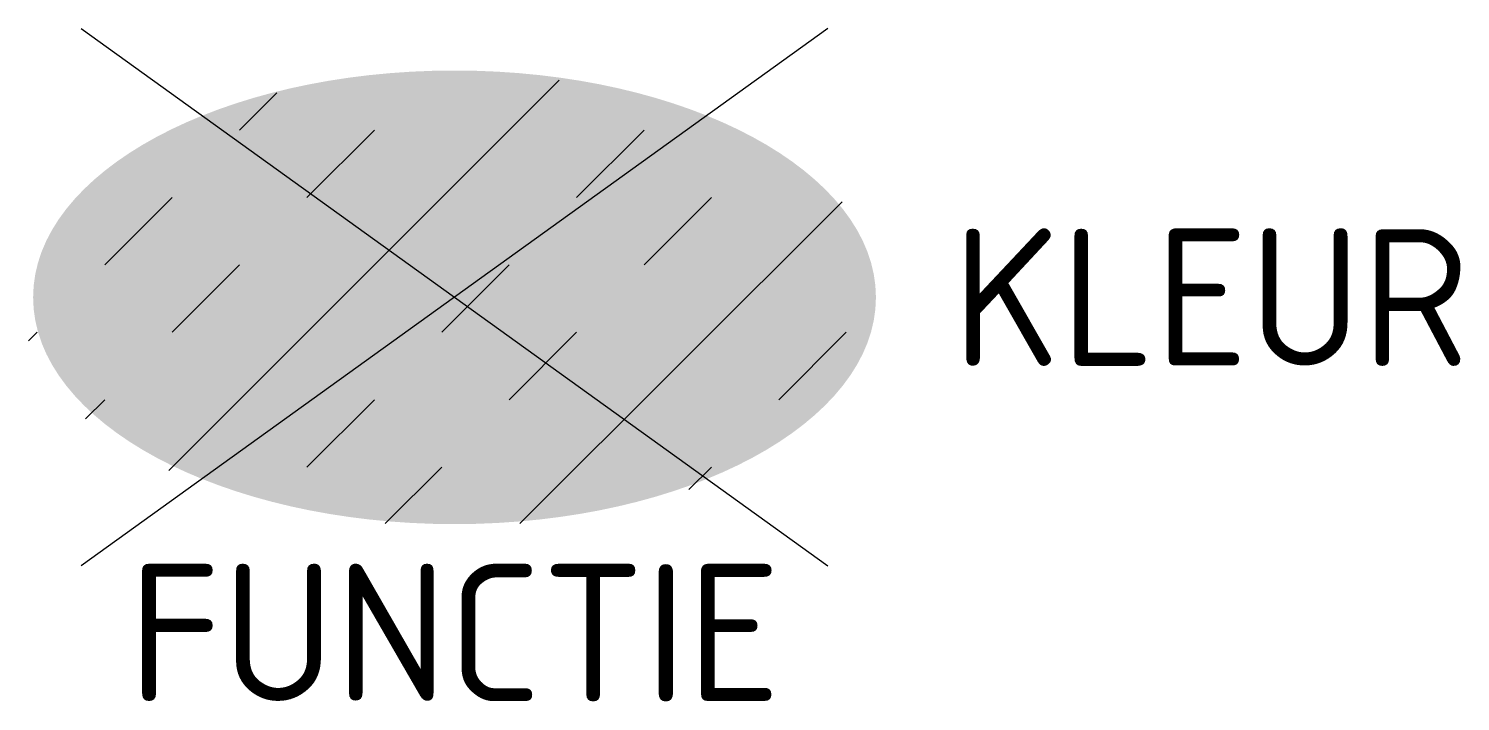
# Model space of a CAD drawing. Header units: metres. Extents: x -5.6 to 13.2, y -5.3 to 3.5.
import ezdxf
from ezdxf.enums import TextEntityAlignment as Align

# ---------------------------------------------------------------- set-up
doc = ezdxf.new("R2010")
doc.units = ezdxf.units.M
doc.styles.add('NLCS-ISO', font='NLCS-ISO.ttf')

msp = doc.modelspace()

# ---------------------------------------------------------------- hatches: boundary and pattern name
h = msp.add_hatch(color=253)
edge = h.paths.add_edge_path()
edge.add_ellipse((0, 0), major_axis=(5.525, 0), ratio=0.538462, start_angle=0, end_angle=360)

# ---------------------------------------------------------------- linework, layer by layer
for p, q in [((4.895, 3.524), (-4.895, -3.524)), ((-4.895, 3.524), (4.895, -3.524)), ((-3.746, -2.27), (1.373, 2.849)), ((-2.818, 2.193), (-2.33, 2.681)), ((-1.935, 1.309), (-1.051, 2.193)), ((1.601, 1.309), (2.485, 2.193)), ((-4.586, 0.425), (-3.702, 1.309)), ((0.858, -2.969), (5.081, 1.254)), ((2.485, 0.425), (3.369, 1.309)), ((-3.702, -0.459), (-2.818, 0.425)), ((-0.167, -0.459), (0.717, 0.425)), ((-5.584, -0.572), (-5.47, -0.459)), ((0.717, -1.343), (1.601, -0.459)), ((4.253, -1.343), (5.136, -0.459)), ((-4.836, -1.592), (-4.586, -1.343)), ((-1.935, -2.226), (-1.051, -1.343)), ((-0.909, -2.968), (-0.167, -2.226)), ((3.073, -2.522), (3.369, -2.226))]:
    msp.add_line(p, q)

# ---------------------------------------------------------------- texts
at = {"style": 'NLCS-ISO'}
msp.add_attdef('KLEUR', text='', height=1.8, dxfattribs=at).set_placement((6.525, 0), align=Align.MIDDLE_LEFT)
at = {"style": 'NLCS-ISO', "flags": 1}
msp.add_attdef('FUNCTIE', text='', height=1.8, dxfattribs=at).set_placement((0, -3.5), align=Align.TOP_CENTER)

doc.saveas('drawing.dxf')
